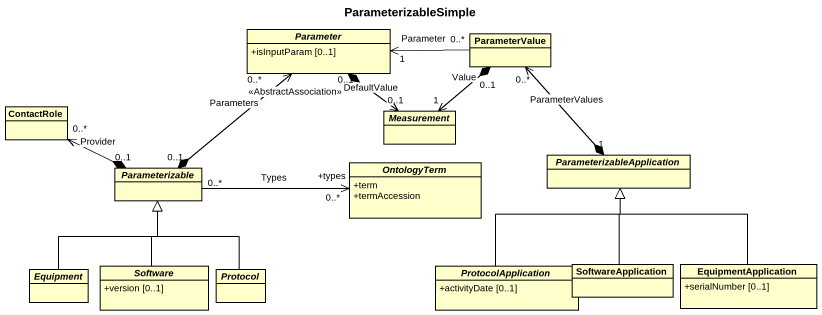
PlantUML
@startuml
title ParameterizableSimple
hide circle
hide empty members
skinparam classAttributeIconSize 0
abstract class Parameter {
  +isInputParam [0..1]
}
class ParameterValue
class ContactRole
abstract class Measurement
abstract class Parameterizable
abstract class OntologyTerm {
  +term
  +termAccession
}
abstract class ParameterizableApplication
abstract class Software {
  +version [0..1]
}
abstract class ProtocolApplication {
  +activityDate [0..1]
}
class SoftwareApplication
class EquipmentApplication {
  +serialNumber [0..1]
}
abstract class Equipment
abstract class "Protocol" as Protocol_
ParameterValue "0..*" -left-> "1" Parameter : Parameter
Measurement "0..1" <-up-* "0..1" Parameter : DefaultValue
Measurement "1" <-up-* "0..1" ParameterValue : Value
Parameterizable "0..1" *-up-> "0..*\n<<AbstractAssociation>>" Parameter : Parameters
Parameterizable "0..1" *-left-> "0..*" ContactRole : Provider
OntologyTerm "0..*\n+types" <-left- "0..*" Parameterizable : Types
ParameterizableApplication "1" *-up-> "0..*" ParameterValue : ParameterValues
Software -up-|> Parameterizable
ProtocolApplication -up-|> ParameterizableApplication
SoftwareApplication -up-|> ParameterizableApplication
EquipmentApplication -up-|> ParameterizableApplication
Equipment -up-|> Parameterizable
Protocol_ -up-|> Parameterizable
@enduml
